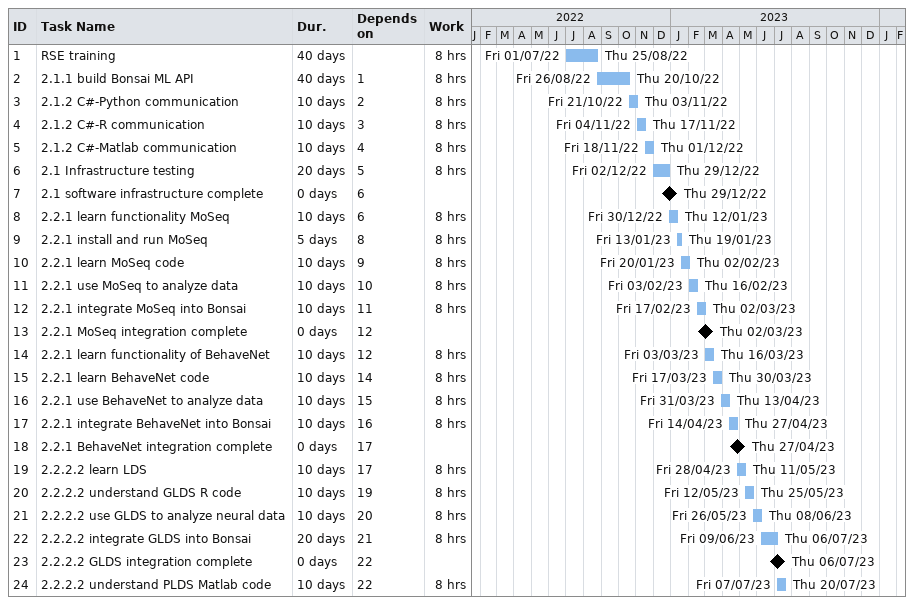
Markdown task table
| ID | Task | Duration | Start | Finish | Predecessors | Work (h) |
|---|---|---|---|---|---|---|
| 1 | RSE training | 40d | 2022-07-01 | 2022-08-25 |  | 8 |
| 2 | 2.1.1 build Bonsai ML API | 40d | 2022-08-26 | 2022-10-20 | 1 | 8 |
| 3 | 2.1.2 C#-Python communication | 10d | 2022-10-21 | 2022-11-03 | 2 | 8 |
| 4 | 2.1.2 C#-R communication | 10d | 2022-11-04 | 2022-11-17 | 3 | 8 |
| 5 | 2.1.2 C#-Matlab communication | 10d | 2022-11-18 | 2022-12-01 | 4 | 8 |
| 6 | 2.1 Infrastructure testing | 20d | 2022-12-02 | 2022-12-29 | 5 | 8 |
| 7 | 2.1 software infrastructure complete | 0d | 2022-12-29 | 2022-12-29 | 6 |  |
| 8 | 2.2.1 learn functionality MoSeq | 10d | 2022-12-30 | 2023-01-12 | 6 | 8 |
| 9 | 2.2.1 install and run MoSeq | 5d | 2023-01-13 | 2023-01-19 | 8 | 8 |
| 10 | 2.2.1 learn MoSeq code | 10d | 2023-01-20 | 2023-02-02 | 9 | 8 |
| 11 | 2.2.1 use MoSeq to analyze data | 10d | 2023-02-03 | 2023-02-16 | 10 | 8 |
| 12 | 2.2.1 integrate MoSeq into Bonsai | 10d | 2023-02-17 | 2023-03-02 | 11 | 8 |
| 13 | 2.2.1 MoSeq integration complete | 0d | 2023-03-02 | 2023-03-02 | 12 |  |
| 14 | 2.2.1 learn functionality of BehaveNet | 10d | 2023-03-03 | 2023-03-16 | 12 | 8 |
| 15 | 2.2.1 learn BehaveNet code | 10d | 2023-03-17 | 2023-03-30 | 14 | 8 |
| 16 | 2.2.1 use BehaveNet to analyze data | 10d | 2023-03-31 | 2023-04-13 | 15 | 8 |
| 17 | 2.2.1 integrate BehaveNet into Bonsai | 10d | 2023-04-14 | 2023-04-27 | 16 | 8 |
| 18 | 2.2.1 BehaveNet integration complete | 0d | 2023-04-27 | 2023-04-27 | 17 |  |
| 19 | 2.2.2.2 learn LDS | 10d | 2023-04-28 | 2023-05-11 | 17 | 8 |
| 20 | 2.2.2.2 understand GLDS R code | 10d | 2023-05-12 | 2023-05-25 | 19 | 8 |
| 21 | 2.2.2.2 use GLDS to analyze neural data | 10d | 2023-05-26 | 2023-06-08 | 20 | 8 |
| 22 | 2.2.2.2 integrate GLDS into Bonsai | 20d | 2023-06-09 | 2023-07-06 | 21 | 8 |
| 23 | 2.2.2.2 GLDS integration complete | 0d | 2023-07-06 | 2023-07-06 | 22 |  |
| 24 | 2.2.2.2 understand PLDS Matlab code | 10d | 2023-07-07 | 2023-07-20 | 22 | 8 |
